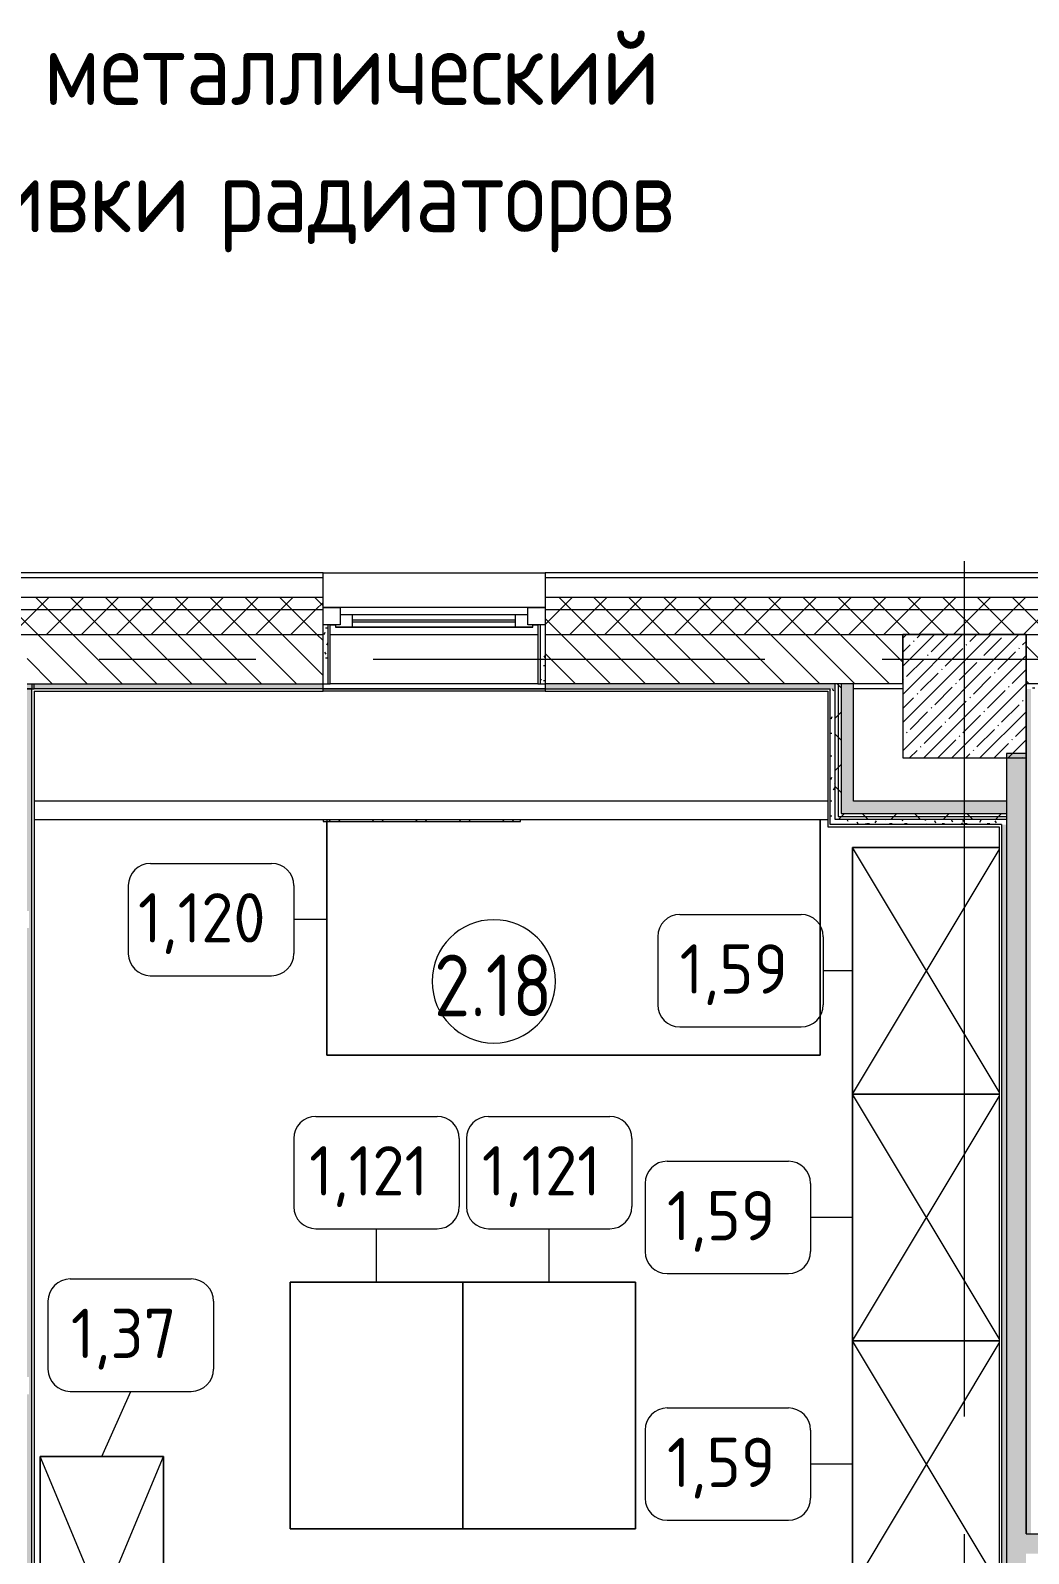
# Model space of a CAD drawing. Header units: millimetres. Extents: x 35092 to 251863, y -8553 to 29549.
# Drawn here: x 66774 to 70820, y 23375 to 29549 of the extents above; entities that cross this region are included whole.
import ezdxf

# ---------------------------------------------------------------- set-up
doc = ezdxf.new("R2010")
doc.units = ezdxf.units.MM
doc.linetypes.add('Осевая', pattern=[3175, 635, -476.25, 1587.5, -476.25])
for name, color, linetype, lineweight in [('A-AREA-IDEN', 7, 'Continuous', 9), ('A-GLAZ', 7, 'Continuous', 9), ('A-GLAZ-1', 7, 'Continuous', 13), ('A-WALL', 7, 'Continuous', 9), ('G-ANNO-TEXT', 7, 'Continuous', 9), ('I-FURN-IDEN', 7, 'Continuous', 9), ('I-WALL', 7, 'Continuous', 9), ('S-COLS', 7, 'Continuous', 9), ('Знаки', 7, 'Continuous', 9), ('Оси', 7, 'Continuous', 9), ('Оси-2', 7, 'Осевая', 9)]:
    doc.layers.add(name, color=color, linetype=linetype, lineweight=lineweight)
for name, color, linetype, lineweight, true_color in [('A-WALL-1', 9, 'Continuous', 9, 0x808080), ('A-WALL-FNSH-1', 9, 'Continuous', 9, 0x808080), ('I-FURN-1', 9, 'Continuous', 9, 0x808080)]:
    doc.layers.add(name, color=color, linetype=linetype, lineweight=lineweight, true_color=true_color)
doc.styles.add('GOST Common', font='GOST_Common.ttf', dxfattribs={"height": 200})
doc.styles.add('GOST Common_1', font='GOST_Common.ttf', dxfattribs={"width": 0.9, "height": 250})
doc.styles.add('GOST Common_2', font='GOST_Common.ttf', dxfattribs={"width": 0.9, "height": 300})
pattern_1 = [(135, (0, 0), (-75.43415, -75.43415), [106.68, -17.78, 3.556, -17.78]), (135, (0, 75.39), (-75.43415, -75.43415), []), (50, (0, 0), (127.52922, -11.15758), [13.335, -146.685]), (355, (0, 0), (-24.66966, 133.74002), [10.668, -117.348]), (100.451, (10.63, -0.93), (102.85973, 122.58178), [11.333, -124.663]), (46.184, (0, 35.56), (189.75516, -29.43036), [20.002, -220.027]), (96.636, (15.81, 33.1), (166.1822, 173.1996), [17, -186.995]), (351.184, (0, 35.56), (166.18393, 173.19757), [16.002, -176.022]), (21, (17.78, 26.67), (106.13027, -71.58603), [13.335, -146.685]), (326, (17.78, 26.67), (43.26188, 128.93175), [10.668, -117.348]), (71.451, (26.62, 20.7), (149.39198, 57.34505), [11.333, -124.663]), (37.5, (0, 0), (2.162228, 59.188357), [3.353, -112.573, 3.353, -115.773, -117.792]), (37.5, (0, 0), (2.162228, 59.188357), [-235.052, 3.353, -114.44]), (7.5, (0, 0), (46.773857, 70.12615), [3.353, -64.567, 3.353, -109.906, -44.894]), (7.5, (0, 0), (46.773857, 70.12615), [-181.178, 3.353, -41.542]), (327.5, (-39.65, 0), (94.91367, -4.010093), [3.353, -41.097, 3.353, -135.331, -184.023]), (327.5, (-39.65, 0), (94.91367, -4.010093), [-183.134, 3.353, -180.67]), (317.5, (-57.43, 0), (103.69057, 17.79882), [3.353, -54.432, 3.353, -88.748, -130.683]), (317.5, (-57.43, 0), (103.69057, 17.79882), [-149.885, 3.353, -127.33])]
pattern_2 = [(45, (0, 0), (-70.71068, 70.71068), []), (135, (0, 0), (-70.71068, -70.71068), [])]
pattern_3 = [(0, (0, 0), (121.92, 30.48), [10.058, -81.382, 10.058, -81.382, -487.68]), (0, (0, 0), (121.92, 30.48), [-182.88, 10.058, -172.822, 10.058, -81.382, -213.36]), (0, (0, 0), (121.92, 30.48), [-457.2, 10.058, -50.902, 10.058, -142.342]), (120, (45.72, 15.24), (-87.356454, 90.345817), [10.058, -81.382, 10.058, -81.382, -487.68]), (120, (45.72, 15.24), (-87.356454, 90.345817), [-182.88, 10.058, -172.822, 10.058, -81.382, -213.36]), (120, (45.72, 15.24), (-87.356454, 90.345817), [-457.2, 10.058, -50.902, 10.058, -142.342]), (240, (60.96, 76.2), (-34.563546, -120.825817), [10.058, -81.382, 10.058, -81.382, -487.68]), (240, (60.96, 76.2), (-34.563546, -120.825817), [-182.88, 10.058, -172.822, 10.058, -81.382, -213.36]), (240, (60.96, 76.2), (-34.563546, -120.825817), [-457.2, 10.058, -50.902, 10.058, -142.342])]
pattern_4 = [(45, (0, 0), (-106.06602, 106.06602), []), (135, (0, 0), (-106.06602, -106.06602), [])]

# ---------------------------------------------------------------- blocks, each defined once
blk = doc.blocks.new('120_Окно_СКБ_1Ст - 120_Окно_СКБ_1Ст 900х2500_h_-V42-План расстановки мебели и оборудования 2 этажа в осях 12-23')
at = {"layer": 'A-GLAZ'}
for p, q in [((450, -5), (-450, -5)), ((-330, -55), (330, -55)), ((-421, -75), (-400, -75)), ((330, -65), (-330, -65)), ((400, -75), (421, -75))]:
    blk.add_line(p, q, dxfattribs=at)
at = {"layer": 'A-GLAZ-1'}
for p, q in [((-450, -75), (-450, -5)), ((-450, -5), (-380, -5)), ((-380, -5), (-380, -75)), ((380, -35), (-380, -35)), ((-380, -35), (-380, -75)), ((-330, -85), (-330, -35)), ((330, -85), (330, -35)), ((380, -75), (380, -5)), ((380, -5), (450, -5)), ((380, -75), (380, -35)), ((450, -5), (450, -75)), ((-380, -75), (-450, -75)), ((-380, -75), (-400, -75)), ((-400, -75), (-400, -85)), ((-400, -85), (400, -85)), ((400, -85), (-400, -85)), ((450, -75), (380, -75)), ((400, -75), (380, -75)), ((400, -85), (400, -75))]:
    blk.add_line(p, q, dxfattribs=at)
blk = doc.blocks.new('Шкаф параметрический - 1_59-V117-План расстановки мебели и оборудования 2 этажа в осях 12-23')
at = {"layer": 'I-FURN-1'}
for p, q in [((0, 600), (990.7, 5.6)), ((1000, 600), (0, 600)), ((0, 600), (0, 5.6)), ((0, 5.6), (0, 600)), ((0, 600), (1000, 600)), ((9.3, 5.6), (1000, 600)), ((1000, 5.6), (1000, 600)), ((1000, 600), (1000, 5.6))]:
    blk.add_line(p, q, dxfattribs=at)
blk = doc.blocks.new('Шкаф параметрический - 1_37-26355741-План расстановки мебели и оборудования 2 этажа в осях 12-23')
at = {"layer": 'I-FURN-1'}
for p, q in [((0, 0), (1200, 500)), ((0, 500), (1200, 0)), ((1200, 500), (0, 500)), ((0, 500), (0, 0)), ((0, 0), (0, 500)), ((0, 500), (1200, 500)), ((1200, 0), (1200, 500)), ((1200, 500), (1200, 0)), ((0, 0), (1200, 0)), ((1200, 0), (0, 0))]:
    blk.add_line(p, q, dxfattribs=at)
blk = doc.blocks.new('Съемный металлический экран с перфорацией - E2-31419932-План расстановки мебели и оборудования 2 этажа в осях 12-23')
at = {"layer": 'Знаки'}
h = blk.add_hatch(dxfattribs=at)
h.set_pattern_fill('FP_77', color=256, style=0, pattern_type=2)
h.set_pattern_definition([(0, (-67941.71, -26342.5), (0, 50.8), [13.612, -74.376]), (60, (-67916.31, -26335.694), (-43.99409, 25.4), [13.612, -74.376]), (120, (-67909.506, -26310.294), (-43.99409, -25.4), [13.612, -74.376]), (30, (-67928.1, -26342.5), (9e-05, 101.59984), [13.612, -87.988]), (30, (-67953.5, -26298.51), (9e-05, 101.59984), [13.612, -87.988]), (150, (-67941.71, -26342.5), (-87.98809, -50.79984), [13.612, -87.988]), (150, (-67916.31, -26298.51), (-87.98809, -50.79984), [13.612, -87.988]), (90, (-67909.51, -26323.91), (-87.988, 50.8), [13.612, -87.988]), (90, (-67960.31, -26323.91), (-87.988, 50.8), [13.612, -87.988])])
h.paths.add_polyline_path([(800, 0), (800, 7.5), (0, 7.5), (0, 0), (212.2, 0)])
for p, q in [((0, 7.5), (0, 0)), ((0, 0), (14.5, 0)), ((14.5, 0), (800, 0)), ((800, 0), (800, 7.5))]:
    blk.add_line(p, q, dxfattribs=at)
blk = doc.blocks.new('Зашивка приборов отопления29 - Зашивка приборов отопления-33323054-План расстановки мебели и оборудования 2 этажа в осях 12-23')
at = {"layer": 'A-WALL'}
for p, q in [((70006.6, 26425), (66789, 26425)), ((66789, 26350), (70006.6, 26350))]:
    blk.add_line(p, q, dxfattribs=at)
blk = doc.blocks.new('Марка_Мебель - В прямоуг_Balcon_Марка-25523697-План расстановки мебели и оборудования 2 этажа в осях 12-23')
at = {"layer": 'I-FURN-IDEN'}
for p, q in [((-2.455, 2.278), (2.455, 2.278)), ((-3.355, 1.378), (-3.355, -1.384)), ((3.355, 1.378), (3.355, -1.378)), ((-2.461, -2.278), (2.455, -2.278))]:
    blk.add_line(p, q, dxfattribs=at)
for centre, radius, start, end in [((-2.455, 1.378), 0.9, 90, 180), ((2.455, 1.378), 0.9, 0, 90), ((-2.461, -1.384), 0.893, 180, 270), ((2.455, -1.378), 0.9, 270, 0)]:
    blk.add_arc(centre, radius, start, end, dxfattribs=at)
blk = doc.blocks.new('Марка_Помещения - Номер-25198446-План расстановки мебели и оборудования 2 этажа в осях 12-23')
at = {"layer": 'A-AREA-IDEN'}
for start, end in [(360, 180), (180, 360)]:
    blk.add_arc((0, 0), 2.5, start, end, dxfattribs=at)

msp = doc.modelspace()

# ---------------------------------------------------------------- hatches: boundary and pattern name
at = {"layer": 'A-WALL'}
h = msp.add_hatch(dxfattribs=at)
h.set_pattern_fill('FP_21', color=256, style=0, pattern_type=2)
h.set_pattern_definition(pattern_2)
h.paths.add_polyline_path([(84500.7, 27200), (84500.7, 27250), (80350, 27250), (80350, 27200), (83486, 27200)])
h.paths.add_polyline_path([(77850, 27200), (77850, 27250), (76340, 27250), (76340, 27200)])
h.paths.add_polyline_path([(74240, 27200), (74240, 27250), (68860, 27250), (68860, 27200), (73277, 27200)])
h.paths.add_polyline_path([(67960, 27200), (67960, 27250), (66160, 27250), (66160, 27200), (67443.3, 27200)])
h.paths.add_polyline_path([(64955.2, 27200), (65260, 27200), (65260, 27250), (64180, 27250), (64180, 27200), (64526.5, 27200)])
h.paths.add_polyline_path([(60755.2, 27200), (61040, 27200), (61040, 27250), (59860, 27250), (59860, 27200), (60151.2, 27200)])
h.paths.add_polyline_path([(57160, 27200), (57160, 27250), (55909.9, 27250), (55909.9, 27200)])
h.paths.add_polyline_path([(55009.9, 27200), (55009.9, 27250), (53860.2, 27250), (53860.2, 27200)])
h.paths.add_polyline_path([(50760.2, 27200), (50760.2, 27250), (49660.3, 27250), (49660.3, 27200), (49942.3, 27200)])
h.paths.add_polyline_path([(48760.3, 27200), (48760.3, 27250), (47507, 27250), (47507, 27200)])
h.paths.add_polyline_path([(44407, 27200), (44407, 27250), (42010, 27250), (42010, 27200), (44108.6, 27200)])
h = msp.add_hatch(dxfattribs=at)
h.set_pattern_fill('FP_21', color=256, style=0, pattern_type=2)
h.set_pattern_definition(pattern_2)
h.paths.add_polyline_path([(84500.7, 27100), (84500.7, 27200), (80350, 27200), (80350, 27100), (84200, 27100)])
h.paths.add_polyline_path([(77850, 27100), (77850, 27200), (76340, 27200), (76340, 27100), (77250, 27100)])
h.paths.add_polyline_path([(73540, 27100), (74240, 27100), (74240, 27200), (68860, 27200), (68860, 27100), (73277, 27100)])
h.paths.add_polyline_path([(67443.3, 27100), (67960, 27100), (67960, 27200), (66160, 27200), (66160, 27100), (66760, 27100)])
h.paths.add_polyline_path([(65260, 27100), (65260, 27200), (64180, 27200), (64180, 27100), (64955.2, 27100)])
h.paths.add_polyline_path([(61040, 27100), (61040, 27200), (59860, 27200), (59860, 27100), (60755.2, 27100)])
h.paths.add_polyline_path([(57160, 27100), (57160, 27200), (55909.9, 27200), (55909.9, 27100)])
h.paths.add_polyline_path([(55009.9, 27100), (55009.9, 27200), (53860.2, 27200), (53860.2, 27100)])
h.paths.add_polyline_path([(50364.8, 27100), (50760.2, 27100), (50760.2, 27200), (49660.3, 27200), (49660.3, 27100), (49942.3, 27100)])
h.paths.add_polyline_path([(48760.3, 27100), (48760.3, 27200), (47507, 27200), (47507, 27100)])
h.paths.add_polyline_path([(44407, 27100), (44407, 27200), (42060, 27200), (42060, 27100), (44108.6, 27100)])
at = {"layer": 'I-WALL'}
h = msp.add_hatch(dxfattribs=at)
h.set_pattern_fill('FP_58', color=256, style=0, pattern_type=2)
h.set_pattern_definition(pattern_3)
h.paths.add_polyline_path([(67980, 26900), (67980, 27140), (67960, 27140), (67960, 26900)])
h = msp.add_hatch(dxfattribs=at)
h.set_pattern_fill('FP_58', color=256, style=0, pattern_type=2)
h.set_pattern_definition(pattern_3)
h.paths.add_polyline_path([(68860, 26900), (68860, 27140), (68840, 27140), (68840, 26900)])
h = msp.add_hatch(dxfattribs=at)
h.set_pattern_fill('FP_19', color=256, style=0, pattern_type=2)
h.set_pattern_definition([(135, (0, 0), (-70.71068, -70.71068), [])])
h.paths.add_polyline_path([(84032.9, 26900), (84200, 26900), (84200, 27100), (81150, 27100), (81150, 26900), (83850.6, 26900)])
h.paths.add_polyline_path([(80350, 26900), (80650, 26900), (80650, 27100), (80350, 27100), (80350, 26970.8)])
h.paths.add_polyline_path([(77690, 26900), (77850, 26900), (77850, 27100), (77250, 27100), (77250, 26900), (77670, 26900)])
h.paths.add_polyline_path([(76340, 26900), (76750, 26900), (76750, 27100), (76340, 27100), (76340, 26970.8)])
h.paths.add_polyline_path([(73277, 26900), (73540, 26900), (73540, 27100), (70810, 27100), (70810, 26900), (73094.7, 26900)])
h.paths.add_polyline_path([(74040, 26900), (74240, 26900), (74240, 27100), (74040, 27100), (74040, 26970.8)])
h.paths.add_polyline_path([(70310, 26900), (70310, 27100), (68860, 27100), (68860, 26900), (69631, 26900)])
h.paths.add_polyline_path([(66789, 26900), (67960, 26900), (67960, 27100), (66760, 27100), (66760, 26900), (66780, 26900)])
h.paths.add_polyline_path([(64464.8, 26900), (65260, 26900), (65260, 27100), (64160, 27100), (64160, 26900)])
h.paths.add_polyline_path([(61060, 26900), (61060, 27100), (59860, 27100), (59860, 26900), (60880.5, 26900)])
h.paths.add_polyline_path([(57160, 26900), (57160, 27100), (55909.9, 27100), (55909.9, 26900), (56505.2, 26900)])
h.paths.add_polyline_path([(54781, 26900), (55009.9, 26900), (55009.9, 27100), (53860.2, 27100), (53860.2, 26900), (54780, 26900)])
h.paths.add_polyline_path([(50760.2, 26900), (50760.2, 27100), (50364.8, 27100), (50364.8, 26900)])
h = msp.add_hatch(dxfattribs=at)
h.set_pattern_fill('FP_58', color=256, style=0, pattern_type=2)
h.set_pattern_definition(pattern_3)
h.paths.add_polyline_path([(70015.6, 26880), (70035.6, 26880), (70035.6, 26900), (68860, 26900), (68860, 26880), (69631, 26880)])
h.paths.add_polyline_path([(67808, 26880), (67960, 26880), (67960, 26900), (66760, 26900), (66760, 26880), (67443.3, 26880)])
h = msp.add_hatch(dxfattribs=at)
h.set_pattern_fill('FP_58', color=256, style=0, pattern_type=2)
h.set_pattern_definition(pattern_3)
h.paths.add_polyline_path([(66760, 18800), (66780, 18800), (66780, 26880), (66760, 26880), (66760, 25980), (66768, 25980), (66768, 25910), (66760, 25910), (66760, 24090), (66768, 24090), (66768, 24020), (66760, 24020), (66760, 18863.8)])
h = msp.add_hatch(dxfattribs=at)
h.set_pattern_fill('FP_58', color=256, style=0, pattern_type=2)
h.set_pattern_definition(pattern_3)
h.paths.add_polyline_path([(70015.6, 26330), (70035.6, 26330), (70035.6, 26880), (70015.6, 26880), (70015.6, 26391.7)])
h = msp.add_hatch(dxfattribs=at)
h.set_pattern_fill('FP_60', color=256, style=0, pattern_type=2)
h.set_pattern_definition(pattern_4)
h.paths.add_polyline_path([(70048.1, 26362.5), (70048.1, 26900), (70035.6, 26900), (70035.6, 26362.5)])
h = msp.add_hatch(dxfattribs=at)
h.set_pattern_fill('FP_60', color=256, style=0, pattern_type=2)
h.set_pattern_definition(pattern_4)
h.paths.add_polyline_path([(70060.6, 26375), (70060.6, 26900), (70048.1, 26900), (70048.1, 26375)])
for points in [[(70110.6, 26425), (70110.6, 26900), (70060.6, 26900), (70060.6, 26425)], [(70730, 26375), (70730, 26425), (70060.6, 26425), (70060.6, 26375), (70360.2, 26375)]]:
    msp.add_hatch(color=256, dxfattribs=at).paths.add_polyline_path(points)
h = msp.add_hatch(dxfattribs=at)
h.set_pattern_fill('FP_58', color=256, style=0, pattern_type=2)
h.set_pattern_definition(pattern_3)
h.paths.add_polyline_path([(73509, 26880), (73520, 26880), (73520, 26900), (70810, 26900), (70810, 26880), (73459.3, 26880)])
h = msp.add_hatch(dxfattribs=at)
h.set_pattern_fill('FP_58', color=256, style=0, pattern_type=2)
h.set_pattern_definition(pattern_3)
h.paths.add_polyline_path([(70830, 23455), (70830, 26880), (70810, 26880), (70810, 23455)])
h = msp.add_hatch(dxfattribs=at)
h.set_pattern_fill('FP_27', color=256, style=0, pattern_type=2)
h.set_pattern_definition(pattern_1)
h.paths.add_polyline_path([(70730, 21150), (70810, 21150), (70810, 22700), (70730, 22700), (70730, 21170)])
h.paths.add_polyline_path([(70810, 23200), (70810, 26617.5), (70730, 26617.5), (70730, 23200)])
h = msp.add_hatch(dxfattribs=at)
h.set_pattern_fill('FP_60', color=256, style=0, pattern_type=2)
h.set_pattern_definition(pattern_4)
h.paths.add_polyline_path([(70730, 26350), (70730, 26362.5), (70035.6, 26362.5), (70035.6, 26350), (70360.2, 26350)])
h = msp.add_hatch(dxfattribs=at)
h.set_pattern_fill('FP_60', color=256, style=0, pattern_type=2)
h.set_pattern_definition(pattern_4)
h.paths.add_polyline_path([(70730, 26362.5), (70730, 26375), (70048.1, 26375), (70048.1, 26362.5), (70360.2, 26362.5)])
h = msp.add_hatch(dxfattribs=at)
h.set_pattern_fill('FP_58', color=256, style=0, pattern_type=2)
h.set_pattern_definition(pattern_3)
h.paths.add_polyline_path([(70710, 26330), (70730, 26330), (70730, 26350), (70035.6, 26350), (70035.6, 26330), (70701, 26330)])
h = msp.add_hatch(dxfattribs=at)
h.set_pattern_fill('FP_58', color=256, style=0, pattern_type=2)
h.set_pattern_definition(pattern_3)
h.paths.add_polyline_path([(70730, 23220), (70730, 26330), (70710, 26330), (70710, 23220)])
h = msp.add_hatch(dxfattribs=at)
h.set_pattern_fill('FP_27', color=256, style=0, pattern_type=2)
h.set_pattern_definition(pattern_1)
h.paths.add_polyline_path([(73960, 23375), (73960, 23455), (70810, 23455), (70810, 23375), (73277, 23375)])
at = {"layer": 'S-COLS'}
h = msp.add_hatch(dxfattribs=at)
h.set_pattern_fill('FP_17', color=256, style=0, pattern_type=2)
h.set_pattern_definition([(45, (0, 0), (-57.02463, 57.02463), []), (45, (57.025, 0), (-57.02463, 57.02463), [100.806, -20.161, 3.353, -16.808])])
h.paths.add_polyline_path([(70360.2, 26600), (70810, 26600), (70810, 27100), (70310, 27100), (70310, 26600)])

# ---------------------------------------------------------------- linework, layer by layer
at = {"layer": 'A-WALL'}
for p, q in [((67960, 27350), (68860, 27350)), ((67960, 27330), (66160, 27330)), ((74240, 27330), (68860, 27330)), ((67960, 27250), (66160, 27250)), ((74240, 27250), (68860, 27250)), ((67960, 27200), (66160, 27200)), ((74240, 27200), (68860, 27200)), ((66160, 27100), (67960, 27100)), ((68860, 27100), (74240, 27100)), ((70310, 26900), (70310, 27100)), ((70810, 27100), (70810, 23455)), ((66780, 18820), (66780, 26880)), ((68860, 26880), (70015.6, 26880)), ((70015.6, 26330), (70015.6, 26880)), ((70035.6, 26350), (70035.6, 26900)), ((70048.1, 26900), (70048.1, 26362.5)), ((70060.6, 26900), (70060.6, 26375)), ((73540, 26900), (70810, 26900)), ((70730, 26617.5), (70730, 23200)), ((70810, 23455), (70810, 26617.5)), ((70048.1, 26362.5), (70730, 26362.5)), ((70060.6, 26375), (70730, 26375)), ((70710, 26330), (70015.6, 26330)), ((70810, 23455), (73960, 23455))]:
    msp.add_line(p, q, dxfattribs=at)
at = {"layer": 'A-WALL-1'}
for p, q in [((67960, 26880), (67960, 27330)), ((68860, 27330), (68860, 26880)), ((67980, 27140), (67960, 27140)), ((68860, 27140), (68840, 27140)), ((68840, 27140), (68840, 26900)), ((66760, 26900), (67960, 26900)), ((66760, 26880), (66789, 26880)), ((66780, 26880), (66760, 26880)), ((67960, 26900), (67980, 26900)), ((67980, 26900), (67980, 26900)), ((68840, 26900), (68860, 26900)), ((70310, 26900), (68860, 26900)), ((70110.6, 26900), (70035.6, 26900)), ((70110.6, 26425), (70110.6, 26900)), ((70810, 26617.5), (70730, 26617.5)), ((70730, 26425), (70110.6, 26425)), ((70730, 26350), (70035.6, 26350)), ((70710, 26330), (70710, 23220))]:
    msp.add_line(p, q, dxfattribs=at)
at = {"layer": 'A-WALL-FNSH-1'}
for p, q in [((67960, 27350), (66160, 27350)), ((67960, 27330), (67960, 27350)), ((74240, 27350), (68860, 27350)), ((68860, 27350), (68860, 27330)), ((67989, 27140), (67980, 27140)), ((67980, 27140), (67980, 26900)), ((67989, 26900), (67989, 27140)), ((68840, 27140), (68831, 27140)), ((68831, 27140), (68831, 26900)), ((66780, 26900), (66780, 26880)), ((66789, 26880), (66789, 26900)), ((67960, 26880), (66789, 26880)), ((66789, 26871), (67960, 26871)), ((66789, 26871), (66789, 18820)), ((67960, 26871), (67960, 26880)), ((67980, 26900), (67989, 26900)), ((68831, 26900), (68840, 26900)), ((68860, 26880), (68860, 26871)), ((68860, 26871), (70006.6, 26871)), ((70006.6, 26871), (70006.6, 26321)), ((70006.6, 26321), (70701, 26321)), ((70701, 26321), (70701, 23220))]:
    msp.add_line(p, q, dxfattribs=at)
at = {"layer": 'I-FURN-1'}
for p, q in [((67974.8, 26350), (67974.8, 25394.9)), ((67974.8, 25394.9), (67974.8, 26342.5)), ((69974.8, 25394.9), (69974.8, 26350)), ((69974.8, 26350), (69974.8, 25394.9)), ((67974.8, 25394.9), (69974.8, 25394.9)), ((69974.8, 25394.9), (67974.8, 25394.9)), ((68526.9, 24475), (67826.9, 24475)), ((67826.9, 24475), (67826.9, 23475)), ((67826.9, 23475), (67826.9, 24475)), ((67826.9, 24475), (68526.9, 24475)), ((68526.9, 23475), (68526.9, 24475)), ((68526.9, 24475), (68526.9, 23475)), ((69226.9, 24475), (68526.9, 24475)), ((68526.9, 24475), (68526.9, 23475)), ((68526.9, 23475), (68526.9, 24475)), ((68526.9, 24475), (69226.9, 24475)), ((69226.9, 23475), (69226.9, 24475)), ((69226.9, 24475), (69226.9, 23475)), ((67826.9, 23475), (68526.9, 23475)), ((68526.9, 23475), (67826.9, 23475)), ((68526.9, 23475), (69226.9, 23475)), ((69226.9, 23475), (68526.9, 23475))]:
    msp.add_line(p, q, dxfattribs=at)
at = {"layer": 'I-FURN-IDEN'}
for p, q in [((67974.8, 25944.9), (67841.4, 25944.9)), ((70106.6, 25737.4), (69987.7, 25737.4)), ((70106.6, 24737.4), (69936.3, 24737.4)), ((68176.9, 24475), (68176.9, 24691.5)), ((68876.9, 24475), (68876.9, 24691.5)), ((67063.6, 23768.6), (67180.5, 24032.4)), ((70106.6, 23737.4), (69936.3, 23737.4))]:
    msp.add_line(p, q, dxfattribs=at)
at = {"layer": 'I-WALL'}
for p, q in [((67989, 27100), (68831, 27100)), ((68860, 26880), (67960, 26880)), ((67960, 26880), (68860, 26880)), ((68860, 26871), (67960, 26871)), ((68831, 26900), (67989, 26900)), ((70310, 26880), (70110.6, 26880))]:
    msp.add_line(p, q, dxfattribs=at)
at = {"layer": 'S-COLS'}
for p, q in [((70810, 27100), (70310, 27100)), ((70310, 27100), (70310, 26900)), ((70810, 26900), (70810, 27100)), ((70310, 26900), (70310, 26600)), ((70810, 26600), (70810, 26900)), ((70310, 26600), (70810, 26600))]:
    msp.add_line(p, q, dxfattribs=at)
at = {"layer": 'Оси'}
msp.add_line((70560, 24898.1), (70560, 27398.1), dxfattribs=at)
at = {"layer": 'Оси-2'}
for p, q in [((38477.2, 27000), (82200, 27000)), ((70560, 593.7), (70560, 24898.1))]:
    msp.add_line(p, q, dxfattribs=at)

# ---------------------------------------------------------------- block references
at = {"layer": 'A-AREA-IDEN', "xscale": 99.99999999999993, "yscale": 99.99999999999993, "zscale": 99.99999999999993}
msp.add_blockref('Марка_Помещения - Номер-25198446-План расстановки мебели и оборудования 2 этажа в осях 12-23', (68652.1, 25694.3), dxfattribs=at)
at = {"layer": 'A-GLAZ'}
msp.add_blockref('120_Окно_СКБ_1Ст - 120_Окно_СКБ_1Ст 900х2500_h_-V42-План расстановки мебели и оборудования 2 этажа в осях 12-23', (68410, 27215), dxfattribs=at)
at = {"layer": 'A-WALL'}
msp.add_blockref('Зашивка приборов отопления29 - Зашивка приборов отопления-33323054-План расстановки мебели и оборудования 2 этажа в осях 12-23', (0, 0), dxfattribs=at)
at = {"layer": 'I-FURN-1'}
for name, p, rotation in [('Шкаф параметрический - 1_59-V117-План расстановки мебели и оборудования 2 этажа в осях 12-23', (70706.6, 25237.4), 90.00000000000006), ('Шкаф параметрический - 1_59-V117-План расстановки мебели и оборудования 2 этажа в осях 12-23', (70706.6, 24237.4), 90.00000000000006), ('Шкаф параметрический - 1_59-V117-План расстановки мебели и оборудования 2 этажа в осях 12-23', (70706.6, 23237.4), 90.00000000000006), ('Шкаф параметрический - 1_37-26355741-План расстановки мебели и оборудования 2 этажа в осях 12-23', (67313.6, 22568.6), 90.00000000000038)]:
    msp.add_blockref(name, p, dxfattribs=dict(at, rotation=rotation))
at = {"layer": 'I-FURN-IDEN', "xscale": 99.99999999999993, "yscale": 99.99999999999993, "zscale": 99.99999999999993}
for p in [(67506, 25944.9), (69652.2, 25737.4), (68176.9, 24919.3), (68876.9, 24919.3), (69600.8, 24737.4), (67180.5, 24260.1), (69600.8, 23737.4)]:
    msp.add_blockref('Марка_Мебель - В прямоуг_Balcon_Марка-25523697-План расстановки мебели и оборудования 2 этажа в осях 12-23', p, dxfattribs=at)
at = {"layer": 'Знаки'}
msp.add_blockref('Съемный металлический экран с перфорацией - E2-31419932-План расстановки мебели и оборудования 2 этажа в осях 12-23', (67960.3, 26342.5), dxfattribs=at)

# ---------------------------------------------------------------- texts
at = {"layer": 'A-AREA-IDEN', "insert": (68410.2, 25802.9), "char_height": 250, "width": 606.076, "attachment_point": 1, "style": 'GOST Common_1'}
msp.add_mtext('2.18', dxfattribs=at)
at = {"layer": 'G-ANNO-TEXT', "char_height": 300, "attachment_point": 1, "style": 'GOST Common_2'}
for s, insert, width in [('металлический', (66828.8, 29546.7), 3131.391), ('\\fGOST Common|b0|i0|c204|p34|;\\W.9; ', (69412.4, 29546.7), 115.443), ('обшивки', (66042.9, 29030.8), 1695.569), ('\\fGOST Common|b0|i0|c204|p34|;\\W.9; ', (67441.9, 29030.8), 115.443), ('радиаторов', (67537.2, 29030.8), 2460.379)]:
    msp.add_mtext(s, dxfattribs=dict(at, insert=insert, width=width))
at = {"layer": 'I-FURN-IDEN', "char_height": 200, "attachment_point": 1, "style": 'GOST Common'}
for s, insert, width in [('1,120', (67210, 26051.9), 681.434), ('1,59', (69405.7, 25844.5), 561.181), ('1,121', (67903.9, 25026.3), 625.316), ('1,121', (68603.9, 25026.3), 625.316), ('1,59', (69354.3, 24844.5), 561.181), ('1,37', (66937.5, 24367.2), 553.164), ('1,59', (69354.3, 23844.5), 561.181)]:
    msp.add_mtext(s, dxfattribs=dict(at, insert=insert, width=width))

doc.saveas('drawing.dxf')
